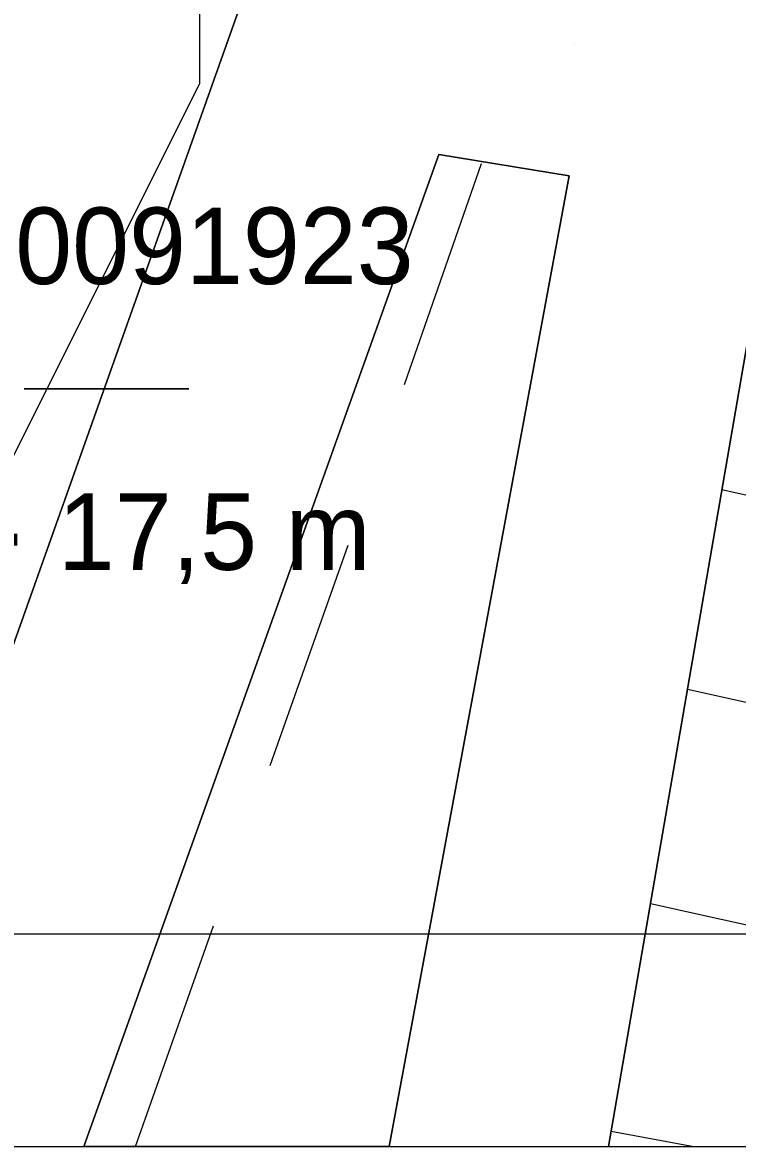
# Model space of a CAD drawing. Header units: metres. Extents: x 0 to 105485, y 0 to 425721.
# Drawn here: x 104675.42 to 104683.83, y 425150 to 425163.22 of the extents above; entities that cross this region are included whole.
import ezdxf
from ezdxf.enums import TextEntityAlignment as Align

# ---------------------------------------------------------------- set-up
doc = ezdxf.new("R2010")
doc.units = ezdxf.units.M
doc.header["$MEASUREMENT"] = 0
doc.linetypes.add('KG-PERCEEL-SO', pattern=[19, 5.5, -4, 5.5, -4])
for name, color, linetype, lineweight in [('B-XX-GK-KADEMUUR-G', 150, 'Continuous', 18), ('B-XX-GR-BEPLANTING_CULTUUR_VASTE PLANTENVAK-G', 90, 'Continuous', 18), ('B-XX-IE-MEUBILAIR_WATERWEGMEUBILAIR-G', 150, 'Continuous', 18), ('B-XX-KG-GRENS_PERCEEL-G', 150, 'KG-PERCEEL-SO', 18), ('B-XX-MO-ONDERZOEK_SONDERING-G', 90, 'Continuous', 18), ('B-XX-MO-ONDERZOEK_SONDERING-T', 90, 'Continuous', 18), ('B-XX-OG-GRENS-G', 7, 'Continuous', 18), ('B-XX-OG-WATER_HAVEN-G', 170, 'Continuous', 18), ('B-XX-VH-OPENVERHARDING-G', 90, 'Continuous', 18), ('B-XX-VW-MARKERING-G', 7, 'Continuous', 18)]:
    doc.layers.add(name, color=color, linetype=linetype, lineweight=lineweight)

msp = doc.modelspace()

# ---------------------------------------------------------------- linework, layer by layer
at = {"layer": 'B-XX-GK-KADEMUUR-G', "ltscale": 0.5}
for points in [[(104656.653, 425237.635), (104645.067, 425225.027), (104633.832, 425212.744), (104630.988, 425209.689), (104630, 425208.5948814815), (104630, 425207.8947823307), (104655.534, 425235.724), (104669.156, 425226.719), (104683.563, 425217.04), (104694.868, 425209.36), (104693.117, 425204.476), (104685.019, 425181.946), (104684.636, 425182.153), (104673.2141853874, 425150), (104682.3119472458, 425150), (104686.323, 425173.241), (104687.603, 425180.661), (104686.578, 425181.02), (104695.148, 425204.934), (104695.964, 425207.146), (104696.101, 425207.506), (104697.258, 425210.559), (104683.724, 425219.219), (104669.77, 425228.608)], [(104676.141261194, 425150), (104676.421, 425150.777), (104680.315, 425161.663), (104681.848, 425161.411), (104680.731, 425155.384), (104679.7309729128, 425150)]]:
    msp.add_lwpolyline(points, close=True, dxfattribs=at)
at = {"layer": 'B-XX-GR-BEPLANTING_CULTUUR_VASTE PLANTENVAK-G', "ltscale": 0.5}
msp.add_lwpolyline([(104679.7309729128, 425150), (104680.731, 425155.384), (104681.848, 425161.411), (104680.315, 425161.663), (104676.421, 425150.777), (104676.141261194, 425150)], close=True, dxfattribs=at)
at = {"layer": 'B-XX-IE-MEUBILAIR_WATERWEGMEUBILAIR-G', "color": 0, "true_color": 0x604a38}
msp.add_polyline3d([(104681.916, 425162.953, 2.112305397754129), (104681.916, 425162.953, 3.612305397754129)], dxfattribs=at)
at = {"layer": 'B-XX-KG-GRENS_PERCEEL-G', "ltscale": 0.5, "flags": 128}
msp.add_lwpolyline([(104676.7504316066, 425150), (104679.654, 425158.217), (104683.215, 425168.453), (104687.57, 425180.675)], dxfattribs=at)
at = {"layer": 'B-XX-MO-ONDERZOEK_SONDERING-G', "color": 0, "true_color": 0xd62828}
msp.add_polyline3d([(104675.673, 425158.91, -5.26), (104675.753, 425158.91, -5.279999999999999), (104675.772, 425158.91, -5.3), (104675.519, 425158.91, -5.32), (104675.444, 425158.91, -5.34), (104675.445, 425158.91, -5.359999999999999), (104675.444, 425158.91, -5.38), (104675.442, 425158.91, -5.4), (104675.441, 425158.91, -5.42), (104675.443, 425158.91, -5.44), (104675.446, 425158.91, -5.46), (104675.448, 425158.91, -5.48), (104675.448, 425158.91, -5.5), (104675.452, 425158.91, -5.52), (104675.454, 425158.91, -5.54), (104675.453, 425158.91, -5.56), (104675.448, 425158.91, -5.58), (104675.446, 425158.91, -5.6), (104675.4473, 425158.91, -5.62), (104675.4486, 425158.91, -5.640000000000001), (104675.45, 425158.91, -5.66), (104675.45, 425158.91, -5.68), (104675.449, 425158.91, -5.7), (104675.45, 425158.91, -5.720000000000001), (104675.45, 425158.91, -5.74), (104675.451, 425158.91, -5.76), (104675.452, 425158.91, -5.779999999999999), (104675.45, 425158.91, -5.8), (104675.446, 425158.91, -5.82), (104675.441, 425158.91, -5.84), (104675.44, 425158.91, -5.859999999999999), (104675.439, 425158.91, -5.88), (104675.442, 425158.91, -5.9), (104675.446, 425158.91, -5.92), (104675.446, 425158.91, -5.94), (104675.441, 425158.91, -5.96), (104675.441, 425158.91, -5.98), (104675.441, 425158.91, -6), (104675.442, 425158.91, -6.02), (104675.443, 425158.91, -6.04), (104675.444, 425158.91, -6.06), (104675.444, 425158.91, -6.08), (104675.445, 425158.91, -6.1), (104675.446, 425158.91, -6.12), (104675.449, 425158.91, -6.140000000000001), (104675.45, 425158.91, -6.16), (104675.45, 425158.91, -6.18), (104675.448, 425158.91, -6.2), (104675.448, 425158.91, -6.220000000000001), (104675.449, 425158.91, -6.24), (104675.449, 425158.91, -6.26), (104675.45, 425158.91, -6.279999999999999), (104675.449, 425158.91, -6.3), (104675.45, 425158.91, -6.32), (104675.449, 425158.91, -6.34), (104675.446, 425158.91, -6.359999999999999), (104675.446, 425158.91, -6.379), (104675.445, 425158.91, -6.399), (104675.445, 425158.91, -6.419), (104675.444, 425158.91, -6.439), (104675.444, 425158.91, -6.459), (104675.445, 425158.91, -6.479), (104675.444, 425158.91, -6.499000000000001), (104675.444, 425158.91, -6.519), (104675.444, 425158.91, -6.539), (104675.444, 425158.91, -6.559), (104675.446, 425158.91, -6.579000000000001), (104675.448, 425158.91, -6.599), (104675.449, 425158.91, -6.619), (104675.4493, 425158.91, -6.638999999999999), (104675.4496, 425158.91, -6.659), (104675.45, 425158.91, -6.679), (104675.451, 425158.91, -6.699), (104675.452, 425158.91, -6.718999999999999), (104675.453, 425158.91, -6.739), (104675.458, 425158.91, -6.759), (104675.531, 425158.91, -6.779), (104675.606, 425158.91, -6.798999999999999), (104675.727, 425158.91, -6.819), (104675.773, 425158.91, -6.839), (104675.784, 425158.91, -6.859), (104675.794, 425158.91, -6.879), (104675.802, 425158.91, -6.899), (104675.809, 425158.91, -6.919), (104675.82, 425158.91, -6.939), (104675.83, 425158.91, -6.959), (104675.832, 425158.91, -6.979), (104675.838, 425158.91, -6.999000000000001), (104675.852, 425158.91, -7.019), (104675.858, 425158.91, -7.039), (104675.865, 425158.91, -7.059), (104675.874, 425158.91, -7.079), (104675.882, 425158.91, -7.099), (104675.893, 425158.91, -7.119), (104675.899, 425158.91, -7.139), (104675.901, 425158.91, -7.159), (104675.902, 425158.91, -7.179), (104675.893, 425158.91, -7.199), (104675.882, 425158.91, -7.219), (104675.868, 425158.91, -7.239), (104675.867, 425158.91, -7.259), (104675.875, 425158.91, -7.279), (104675.883, 425158.91, -7.299), (104675.884, 425158.91, -7.319), (104675.885, 425158.91, -7.339), (104675.891, 425158.91, -7.359), (104675.913, 425158.91, -7.379), (104675.925, 425158.91, -7.399), (104675.932, 425158.91, -7.419), (104675.938, 425158.91, -7.439), (104675.928, 425158.91, -7.459), (104675.92, 425158.91, -7.479), (104675.919, 425158.91, -7.499), (104675.923, 425158.91, -7.519), (104675.904, 425158.91, -7.539), (104675.871, 425158.91, -7.559), (104675.854, 425158.91, -7.579), (104675.825, 425158.91, -7.599), (104675.803, 425158.91, -7.619), (104675.776, 425158.91, -7.639), (104675.753, 425158.91, -7.659), (104675.702, 425158.91, -7.679), (104675.68, 425158.91, -7.699), (104675.653, 425158.91, -7.719), (104675.647, 425158.91, -7.739), (104675.653, 425158.91, -7.759), (104675.682, 425158.91, -7.779), (104675.703, 425158.91, -7.799), (104675.704, 425158.91, -7.819), (104675.722, 425158.91, -7.839), (104675.779, 425158.91, -7.859), (104675.815, 425158.91, -7.879), (104675.858, 425158.91, -7.899), (104675.875, 425158.91, -7.919), (104675.882, 425158.91, -7.939), (104675.875, 425158.91, -7.959), (104675.854, 425158.91, -7.979), (104675.846, 425158.91, -7.999), (104675.838, 425158.91, -8.019), (104675.854, 425158.91, -8.039), (104675.863, 425158.91, -8.059000000000001), (104675.869, 425158.91, -8.079), (104675.883, 425158.91, -8.099), (104675.89, 425158.91, -8.119), (104675.926, 425158.91, -8.139), (104675.951, 425158.91, -8.158999999999999), (104675.963, 425158.91, -8.179), (104675.965, 425158.91, -8.199), (104675.956, 425158.91, -8.219000000000001), (104675.95, 425158.91, -8.239), (104675.924, 425158.91, -8.259), (104675.902, 425158.91, -8.279), (104675.896, 425158.91, -8.299), (104675.876, 425158.91, -8.318999999999999), (104675.851, 425158.91, -8.339), (104675.841, 425158.91, -8.359), (104675.8, 425158.91, -8.379), (104675.769, 425158.91, -8.399000000000001), (104675.751, 425158.91, -8.419), (104675.74, 425158.91, -8.439), (104675.723, 425158.91, -8.459), (104675.713, 425158.91, -8.479), (104675.728, 425158.91, -8.498999999999999), (104675.791, 425158.91, -8.519), (104675.826, 425158.91, -8.539), (104675.822, 425158.91, -8.559000000000001), (104675.81, 425158.91, -8.579), (104675.787, 425158.91, -8.599), (104675.769, 425158.91, -8.619), (104675.758, 425158.91, -8.639), (104675.7643, 425158.91, -8.658999999999999), (104675.7706, 425158.91, -8.679), (104675.777, 425158.91, -8.699), (104675.783, 425158.91, -8.719000000000001), (104675.783, 425158.91, -8.739), (104675.78, 425158.91, -8.759), (104675.771, 425158.91, -8.779), (104675.763, 425158.91, -8.799), (104675.757, 425158.91, -8.818999999999999), (104675.751, 425158.91, -8.839), (104675.745, 425158.91, -8.859), (104675.833, 425158.91, -8.879), (104675.934, 425158.91, -8.899000000000001), (104675.966, 425158.91, -8.919), (104675.988, 425158.91, -8.939), (104675.997, 425158.91, -8.959), (104676.002, 425158.91, -8.979), (104676.012, 425158.91, -8.998999999999999), (104676.024, 425158.91, -9.019), (104676.028, 425158.91, -9.039), (104676.037, 425158.91, -9.059000000000001), (104676.036, 425158.91, -9.079), (104676.028, 425158.91, -9.099), (104676.002, 425158.91, -9.119), (104675.962, 425158.91, -9.139), (104675.939, 425158.91, -9.158999999999999), (104675.886, 425158.91, -9.179), (104675.84, 425158.91, -9.199), (104675.827, 425158.91, -9.219000000000001), (104675.815, 425158.91, -9.239), (104675.85, 425158.91, -9.259), (104675.875, 425158.91, -9.279), (104675.903, 425158.91, -9.299), (104675.897, 425158.91, -9.318999999999999), (104675.894, 425158.91, -9.339), (104675.89, 425158.91, -9.359), (104675.886, 425158.91, -9.379), (104675.885, 425158.91, -9.399000000000001), (104675.888, 425158.91, -9.419), (104675.895, 425158.91, -9.439), (104675.906, 425158.91, -9.459), (104675.916, 425158.91, -9.479), (104675.961, 425158.91, -9.498999999999999), (104676.018, 425158.91, -9.519), (104676.049, 425158.91, -9.539), (104676.051, 425158.91, -9.559000000000001), (104676.045, 425158.91, -9.579), (104676.031, 425158.91, -9.599), (104676.03, 425158.91, -9.619), (104676.027, 425158.91, -9.639), (104676.031, 425158.91, -9.658999999999999), (104676.035, 425158.91, -9.679), (104676.0343, 425158.91, -9.699), (104676.0336, 425158.91, -9.719000000000001), (104676.033, 425158.91, -9.739), (104676.038, 425158.91, -9.759), (104676.035, 425158.91, -9.779), (104676.026, 425158.91, -9.799), (104676.01, 425158.91, -9.818999999999999), (104676.006, 425158.91, -9.839), (104676.005, 425158.91, -9.859), (104675.979, 425158.91, -9.879), (104675.955, 425158.91, -9.899000000000001), (104675.943, 425158.91, -9.919), (104675.927, 425158.91, -9.939), (104675.909, 425158.91, -9.959), (104675.893, 425158.91, -9.979), (104675.859, 425158.91, -9.998999999999999), (104675.826, 425158.91, -10.019), (104675.811, 425158.91, -10.039), (104675.792, 425158.91, -10.059), (104675.79, 425158.91, -10.079), (104675.79, 425158.91, -10.099), (104675.803, 425158.91, -10.119), (104675.843, 425158.91, -10.139), (104675.861, 425158.91, -10.159), (104675.886, 425158.91, -10.179), (104675.89, 425158.91, -10.199), (104675.893, 425158.91, -10.219), (104675.908, 425158.91, -10.239), (104675.916, 425158.91, -10.259), (104675.924, 425158.91, -10.279), (104675.939, 425158.91, -10.299), (104675.931, 425158.91, -10.319), (104675.922, 425158.91, -10.339), (104675.902, 425158.91, -10.359), (104675.894, 425158.91, -10.379), (104675.888, 425158.91, -10.399), (104675.887, 425158.91, -10.419), (104675.864, 425158.91, -10.439), (104675.849, 425158.91, -10.459), (104675.85, 425158.91, -10.479), (104675.892, 425158.91, -10.499), (104675.956, 425158.91, -10.519), (104675.996, 425158.91, -10.539), (104676.041, 425158.91, -10.559), (104676.049, 425158.91, -10.579), (104676.049, 425158.91, -10.599), (104676.072, 425158.91, -10.619), (104676.099, 425158.91, -10.639), (104676.117, 425158.91, -10.659), (104676.131, 425158.91, -10.679), (104676.154, 425158.91, -10.699), (104676.1496, 425158.91, -10.719), (104676.1453, 425158.91, -10.739), (104676.141, 425158.91, -10.759), (104676.127, 425158.91, -10.779), (104676.101, 425158.91, -10.799), (104676.078, 425158.91, -10.819), (104676.057, 425158.91, -10.839), (104676.058, 425158.91, -10.859), (104676.068, 425158.91, -10.879), (104676.097, 425158.91, -10.899), (104676.129, 425158.91, -10.919), (104676.15, 425158.91, -10.939), (104676.196, 425158.91, -10.959), (104676.203, 425158.91, -10.979), (104676.213, 425158.91, -10.999), (104676.208, 425158.91, -11.019), (104676.194, 425158.91, -11.039), (104676.193, 425158.91, -11.059), (104676.196, 425158.91, -11.079), (104676.214, 425158.91, -11.099), (104676.231, 425158.91, -11.119), (104676.247, 425158.91, -11.139), (104676.251, 425158.91, -11.159), (104676.253, 425158.91, -11.179), (104676.251, 425158.91, -11.199), (104676.245, 425158.91, -11.219), (104676.239, 425158.91, -11.239), (104676.235, 425158.91, -11.259), (104676.218, 425158.91, -11.279), (104676.184, 425158.91, -11.299), (104676.174, 425158.91, -11.319), (104676.13, 425158.91, -11.339), (104676.072, 425158.91, -11.359), (104676.044, 425158.91, -11.379), (104676.007, 425158.91, -11.399), (104675.977, 425158.91, -11.419), (104675.968, 425158.91, -11.439), (104675.945, 425158.91, -11.459), (104675.904, 425158.91, -11.479), (104675.848, 425158.91, -11.499), (104675.81, 425158.91, -11.519), (104675.756, 425158.91, -11.539), (104675.7446, 425158.91, -11.559), (104675.7333, 425158.91, -11.579), (104675.722, 425158.91, -11.599), (104675.754, 425158.91, -11.619), (104675.783, 425158.91, -11.639), (104675.805, 425158.91, -11.659), (104675.839, 425158.91, -11.679), (104675.861, 425158.91, -11.699), (104675.8783, 425158.91, -11.719), (104675.8956, 425158.91, -11.739), (104675.913, 425158.91, -11.759), (104675.964, 425158.91, -11.779), (104676.018, 425158.91, -11.799), (104676.06, 425158.91, -11.819), (104676.082, 425158.91, -11.839), (104676.141, 425158.91, -11.859), (104676.194, 425158.91, -11.879), (104676.214, 425158.91, -11.899), (104676.261, 425158.91, -11.919), (104676.292, 425158.91, -11.939), (104676.302, 425158.91, -11.959), (104676.315, 425158.91, -11.979), (104676.329, 425158.91, -11.999), (104676.34, 425158.91, -12.019), (104676.376, 425158.91, -12.039), (104676.394, 425158.91, -12.059), (104676.399, 425158.91, -12.079), (104676.38, 425158.91, -12.099), (104676.353, 425158.91, -12.119), (104676.343, 425158.91, -12.139), (104676.327, 425158.91, -12.159), (104676.309, 425158.91, -12.179), (104676.294, 425158.91, -12.199), (104676.268, 425158.91, -12.219), (104676.242, 425158.91, -12.239), (104676.21, 425158.91, -12.259), (104676.191, 425158.91, -12.279), (104676.141, 425158.91, -12.299), (104676.074, 425158.91, -12.319), (104676.046, 425158.91, -12.339), (104676.01, 425158.91, -12.359), (104676.004, 425158.91, -12.379), (104676.008, 425158.91, -12.399), (104676.022, 425158.91, -12.419), (104676.05, 425158.91, -12.439), (104676.088, 425158.91, -12.459), (104676.108, 425158.91, -12.479), (104676.14, 425158.91, -12.499), (104676.176, 425158.91, -12.519), (104676.192, 425158.91, -12.539), (104676.212, 425158.91, -12.559), (104676.218, 425158.91, -12.579), (104676.213, 425158.91, -12.599), (104676.208, 425158.91, -12.619), (104676.195, 425158.91, -12.639), (104676.188, 425158.91, -12.659), (104676.183, 425158.91, -12.679), (104676.179, 425158.91, -12.699), (104676.164, 425158.91, -12.719), (104676.153, 425158.91, -12.739), (104676.142, 425158.91, -12.759), (104676.131, 425158.91, -12.779), (104676.128, 425158.91, -12.799), (104676.107, 425158.91, -12.819), (104676.08, 425158.91, -12.839), (104676.055, 425158.91, -12.859), (104675.996, 425158.91, -12.879), (104675.94, 425158.91, -12.899), (104675.921, 425158.91, -12.919), (104675.865, 425158.91, -12.939), (104675.82, 425158.91, -12.959), (104675.803, 425158.91, -12.979), (104675.778, 425158.91, -12.999), (104675.769, 425158.91, -13.019), (104675.774, 425158.91, -13.039), (104675.809, 425158.91, -13.059), (104675.827, 425158.91, -13.079), (104675.817, 425158.91, -13.099), (104675.778, 425158.91, -13.119), (104675.722, 425158.91, -13.139), (104675.696, 425158.91, -13.159), (104675.66, 425158.91, -13.179), (104675.65, 425158.91, -13.199), (104675.644, 425158.91, -13.219), (104675.614, 425158.91, -13.239), (104675.585, 425158.91, -13.259), (104675.5813, 425158.91, -13.279), (104675.5776, 425158.91, -13.299), (104675.574, 425158.91, -13.319), (104675.591, 425158.91, -13.339), (104675.606, 425158.91, -13.359), (104675.628, 425158.91, -13.379), (104675.64, 425158.91, -13.399), (104675.665, 425158.91, -13.419), (104675.678, 425158.91, -13.439), (104675.699, 425158.91, -13.459), (104675.779, 425158.91, -13.479), (104675.859, 425158.91, -13.499), (104675.889, 425158.91, -13.519), (104675.922, 425158.91, -13.539), (104675.945, 425158.91, -13.559), (104675.957, 425158.91, -13.579), (104675.978, 425158.91, -13.599), (104675.994, 425158.91, -13.619), (104676.001, 425158.91, -13.639), (104676.015, 425158.91, -13.659), (104676.022, 425158.91, -13.679), (104676.025, 425158.91, -13.699), (104676.0106, 425158.91, -13.719), (104675.9963, 425158.91, -13.739), (104675.982, 425158.91, -13.759), (104675.97, 425158.91, -13.779), (104675.931, 425158.91, -13.799), (104675.911, 425158.91, -13.819), (104675.874, 425158.91, -13.839), (104675.83, 425158.91, -13.859), (104675.788, 425158.91, -13.879), (104675.671, 425158.91, -13.899), (104675.583, 425158.91, -13.919), (104675.5786, 425158.91, -13.939), (104675.5743, 425158.91, -13.959), (104675.57, 425158.91, -13.979), (104675.626, 425158.91, -13.999), (104675.812, 425158.91, -14.019), (104675.987, 425158.91, -14.039), (104676.026, 425158.91, -14.059), (104676.053, 425158.91, -14.079), (104676.063, 425158.91, -14.099), (104676.064, 425158.91, -14.119), (104676.062, 425158.91, -14.139), (104676.057, 425158.91, -14.159), (104676.038, 425158.91, -14.179), (104676.045, 425158.91, -14.199), (104676.068, 425158.91, -14.219), (104676.13, 425158.91, -14.239), (104676.166, 425158.91, -14.259), (104676.179, 425158.91, -14.279), (104676.221, 425158.91, -14.299), (104676.278, 425158.91, -14.319), (104676.315, 425158.91, -14.339), (104676.394, 425158.91, -14.359), (104676.475, 425158.91, -14.379), (104676.509, 425158.91, -14.399), (104676.552, 425158.91, -14.419), (104676.581, 425158.91, -14.439), (104676.59, 425158.91, -14.459), (104676.609, 425158.91, -14.479), (104676.643, 425158.91, -14.499), (104676.654, 425158.91, -14.519), (104676.657, 425158.91, -14.539), (104676.623, 425158.91, -14.559), (104676.597, 425158.91, -14.579), (104676.589, 425158.91, -14.599), (104676.55, 425158.91, -14.619), (104676.526, 425158.91, -14.639), (104676.51, 425158.91, -14.659), (104676.505, 425158.91, -14.679), (104676.502, 425158.91, -14.699), (104676.509, 425158.91, -14.719), (104676.541, 425158.91, -14.739), (104676.5763, 425158.91, -14.759), (104676.6117, 425158.91, -14.779), (104676.647, 425158.91, -14.799), (104676.692, 425158.91, -14.819), (104676.796, 425158.91, -14.839), (104676.962, 425158.91, -14.859), (104677.093, 425158.91, -14.879), (104677.15, 425158.91, -14.899), (104677.234, 425158.91, -14.919), (104677.289, 425158.91, -14.939), (104677.356, 425158.91, -14.959), (104677.374, 425158.91, -14.979), (104677.368, 425158.91, -14.999), (104677.285, 425158.91, -15.019), (104677.21, 425158.91, -15.039), (104677.202, 425158.91, -15.059), (104677.215, 425158.91, -15.079), (104677.19, 425158.91, -15.099), (104677.132, 425158.91, -15.119), (104677.081, 425158.91, -15.139), (104677.016, 425158.91, -15.159), (104676.963, 425158.91, -15.179), (104676.936, 425158.91, -15.199), (104676.872, 425158.91, -15.219), (104676.786, 425158.91, -15.239), (104676.74, 425158.91, -15.259), (104676.73, 425158.91, -15.279), (104676.702, 425158.91, -15.299), (104676.692, 425158.91, -15.319), (104676.73, 425158.91, -15.339), (104676.764, 425158.91, -15.359), (104676.802, 425158.91, -15.379), (104676.78, 425158.91, -15.399), (104676.726, 425158.91, -15.419), (104676.693, 425158.91, -15.439), (104676.603, 425158.91, -15.459), (104676.564, 425158.91, -15.479), (104676.564, 425158.91, -15.499), (104676.573, 425158.91, -15.519), (104676.577, 425158.91, -15.539), (104676.561, 425158.91, -15.559), (104676.53, 425158.91, -15.579), (104676.521, 425158.91, -15.599), (104676.519, 425158.91, -15.619), (104676.526, 425158.91, -15.639), (104676.52, 425158.91, -15.659), (104676.535, 425158.91, -15.679), (104676.553, 425158.91, -15.699), (104676.595, 425158.91, -15.719), (104676.575, 425158.91, -15.739), (104676.547, 425158.91, -15.759), (104676.5383, 425158.91, -15.779), (104676.5297, 425158.91, -15.799), (104676.521, 425158.91, -15.819), (104676.54, 425158.91, -15.839), (104676.582, 425158.91, -15.859), (104676.646, 425158.91, -15.879), (104676.69, 425158.91, -15.899), (104676.765, 425158.91, -15.919), (104676.814, 425158.91, -15.939), (104676.826, 425158.91, -15.959), (104676.816, 425158.91, -15.979), (104676.769, 425158.91, -15.999), (104676.749, 425158.91, -16.019), (104676.745, 425158.91, -16.039), (104676.745, 425158.91, -16.059), (104676.758, 425158.91, -16.079), (104676.737, 425158.91, -16.099), (104676.728, 425158.91, -16.119), (104676.73, 425158.91, -16.139), (104676.755, 425158.91, -16.159), (104676.779, 425158.91, -16.179), (104676.783, 425158.91, -16.199), (104676.773, 425158.91, -16.219), (104676.701, 425158.91, -16.239), (104676.656, 425158.91, -16.259), (104676.605, 425158.91, -16.279), (104676.609, 425158.91, -16.299), (104676.661, 425158.91, -16.319), (104676.693, 425158.91, -16.339), (104676.735, 425158.91, -16.359), (104676.808, 425158.91, -16.379), (104676.843, 425158.91, -16.399), (104676.853, 425158.91, -16.419), (104676.794, 425158.91, -16.439), (104676.738, 425158.91, -16.459), (104676.702, 425158.91, -16.479), (104676.596, 425158.91, -16.499), (104676.488, 425158.91, -16.519), (104676.425, 425158.91, -16.539), (104676.384, 425158.91, -16.559), (104676.331, 425158.91, -16.579), (104676.294, 425158.91, -16.599), (104676.276, 425158.91, -16.619), (104676.251, 425158.91, -16.639), (104676.245, 425158.91, -16.659), (104676.235, 425158.91, -16.679), (104676.235, 425158.91, -16.699), (104676.246, 425158.91, -16.719), (104676.271, 425158.91, -16.739), (104676.289, 425158.91, -16.759), (104676.254, 425158.91, -16.779), (104676.276, 425158.91, -16.799), (104676.282, 425158.91, -16.819), (104676.281, 425158.91, -16.839), (104676.269, 425158.91, -16.859), (104676.253, 425158.91, -16.879), (104676.221, 425158.91, -16.899), (104676.17, 425158.91, -16.919), (104676.139, 425158.91, -16.939), (104676.082, 425158.91, -16.959), (104676.039, 425158.91, -16.979), (104676.019, 425158.91, -16.999), (104675.99, 425158.91, -17.019), (104675.97, 425158.91, -17.038), (104675.969, 425158.91, -17.058), (104675.978, 425158.91, -17.078), (104675.98, 425158.91, -17.098), (104675.981, 425158.91, -17.118), (104675.99, 425158.91, -17.138), (104676.02, 425158.91, -17.158), (104676.04, 425158.91, -17.178), (104676.094, 425158.91, -17.198), (104676.205, 425158.91, -17.218), (104676.28, 425158.91, -17.238), (104676.453, 425158.91, -17.258), (104676.644, 425158.91, -17.278), (104676.702, 425158.91, -17.298), (104676.796, 425158.91, -17.318), (104676.885, 425158.91, -17.338), (104676.937, 425158.91, -17.358), (104676.961, 425158.91, -17.378), (104676.954, 425158.91, -17.398), (104676.92, 425158.91, -17.418), (104676.882, 425158.91, -17.438), (104676.782, 425158.91, -17.458), (104676.638, 425158.91, -17.478), (104676.568, 425158.91, -17.498), (104676.471, 425158.91, -17.518), (104676.4, 425158.91, -17.538), (104676.347, 425158.91, -17.558), (104676.329, 425158.91, -17.578), (104676.301, 425158.91, -17.598), (104676.295, 425158.91, -17.618), (104676.286, 425158.91, -17.638), (104676.272, 425158.91, -17.658), (104676.269, 425158.91, -17.678), (104676.275, 425158.91, -17.698), (104676.279, 425158.91, -17.718), (104676.281, 425158.91, -17.738), (104676.284, 425158.91, -17.758), (104676.294, 425158.91, -17.778), (104676.285, 425158.91, -17.798), (104676.298, 425158.91, -17.818), (104676.305, 425158.91, -17.838), (104676.313, 425158.91, -17.858), (104676.32, 425158.91, -17.878), (104676.337, 425158.91, -17.898), (104676.366, 425158.91, -17.918), (104676.386, 425158.91, -17.938), (104676.455, 425158.91, -17.958), (104676.551, 425158.91, -17.978), (104676.592, 425158.91, -17.998), (104676.673, 425158.91, -18.018), (104676.745, 425158.91, -18.038), (104676.784, 425158.91, -18.058), (104676.835, 425158.91, -18.078), (104676.868, 425158.91, -18.098), (104676.869, 425158.91, -18.118), (104676.86, 425158.91, -18.138), (104676.859, 425158.91, -18.158), (104676.862, 425158.91, -18.178), (104676.861, 425158.91, -18.198), (104676.847, 425158.91, -18.218), (104676.813, 425158.91, -18.238), (104676.808, 425158.91, -18.258), (104676.858, 425158.91, -18.278), (104676.936, 425158.91, -18.298), (104676.959, 425158.91, -18.318), (104676.927, 425158.91, -18.338), (104676.836, 425158.91, -18.358), (104676.789, 425158.91, -18.378), (104676.66, 425158.91, -18.398), (104676.583, 425158.91, -18.418), (104676.558, 425158.91, -18.438), (104676.526, 425158.91, -18.458), (104676.515, 425158.91, -18.478), (104676.509, 425158.91, -18.498), (104676.507, 425158.91, -18.518), (104676.514, 425158.91, -18.538), (104676.526, 425158.91, -18.558), (104676.557, 425158.91, -18.578), (104676.575, 425158.91, -18.598), (104676.629, 425158.91, -18.618), (104676.711, 425158.91, -18.638), (104676.866, 425158.91, -18.658), (104676.956, 425158.91, -18.678), (104677.129, 425158.91, -18.698), (104677.262, 425158.91, -18.718), (104677.332, 425158.91, -18.738), (104677.338, 425158.91, -18.758), (104677.331, 425158.91, -18.778), (104677.212, 425158.91, -18.798), (104677.226, 425158.91, -18.818), (104677.107, 425158.91, -18.838), (104676.876, 425158.91, -18.858), (104676.728, 425158.91, -18.878), (104676.512, 425158.91, -18.898), (104676.246, 425158.91, -18.918), (104676.083, 425158.91, -18.938), (104675.88, 425158.91, -18.958), (104675.795, 425158.91, -18.978), (104675.773, 425158.91, -18.998), (104675.708, 425158.91, -19.018), (104675.66, 425158.91, -19.038), (104675.651, 425158.91, -19.058), (104675.643, 425158.91, -19.078), (104675.6376, 425158.91, -19.098), (104675.6323, 425158.91, -19.118), (104675.627, 425158.91, -19.138), (104675.647, 425158.91, -19.158), (104675.664, 425158.91, -19.178), (104675.688, 425158.91, -19.198), (104675.682, 425158.91, -19.218), (104675.688, 425158.91, -19.238), (104675.692, 425158.91, -19.258), (104675.704, 425158.91, -19.278), (104675.716, 425158.91, -19.298), (104675.728, 425158.91, -19.318), (104675.811, 425158.91, -19.338), (104675.844, 425158.91, -19.358), (104675.857, 425158.91, -19.378), (104675.839, 425158.91, -19.398), (104675.834, 425158.91, -19.418), (104675.836, 425158.91, -19.438), (104675.865, 425158.91, -19.458), (104675.885, 425158.91, -19.478), (104675.896, 425158.91, -19.498), (104675.913, 425158.91, -19.518), (104675.919, 425158.91, -19.538), (104675.924, 425158.91, -19.558), (104675.915, 425158.91, -19.578), (104675.909, 425158.91, -19.598), (104675.899, 425158.91, -19.618), (104675.881, 425158.91, -19.638), (104675.865, 425158.91, -19.658), (104675.849, 425158.91, -19.678), (104675.833, 425158.91, -19.698), (104675.844, 425158.91, -19.718), (104675.843, 425158.91, -19.738), (104675.843, 425158.91, -19.758), (104675.837, 425158.91, -19.778), (104675.944, 425158.91, -19.798), (104675.9, 425158.91, -19.818), (104675.844, 425158.91, -19.838), (104675.788, 425158.91, -19.858), (104675.772, 425158.91, -19.878), (104675.781, 425158.91, -19.898), (104675.827, 425158.91, -19.918), (104675.895, 425158.91, -19.938), (104675.94, 425158.91, -19.958), (104676.055, 425158.91, -19.978), (104676.113, 425158.91, -19.998), (104676.101, 425158.91, -20.018), (104676.018, 425158.91, -20.038), (104675.927, 425158.91, -20.057), (104675.886, 425158.91, -20.077), (104675.8753, 425158.91, -20.097), (104675.8646, 425158.91, -20.117), (104675.854, 425158.91, -20.137), (104675.811, 425158.91, -20.157), (104675.756, 425158.91, -20.177), (104675.711, 425158.91, -20.197), (104675.622, 425158.91, -20.217), (104675.576, 425158.91, -20.237), (104675.5753, 425158.91, -20.257), (104675.5746, 425158.91, -20.277), (104675.574, 425158.91, -20.297), (104675.594, 425158.91, -20.317), (104675.614, 425158.91, -20.337), (104675.624, 425158.91, -20.357), (104675.643, 425158.91, -20.377), (104675.685, 425158.91, -20.397), (104675.725, 425158.91, -20.417), (104675.735, 425158.91, -20.437), (104675.754, 425158.91, -20.457), (104675.754, 425158.91, -20.477), (104675.745, 425158.91, -20.497), (104675.8323, 425158.91, -20.517), (104675.9196, 425158.91, -20.537), (104676.007, 425158.91, -20.557), (104676.219, 425158.91, -20.577), (104676.277, 425158.91, -20.597), (104676.273, 425158.91, -20.617), (104676.22, 425158.91, -20.637), (104676.14, 425158.91, -20.657), (104676.077, 425158.91, -20.677), (104676.065, 425158.91, -20.697), (104676.075, 425158.91, -20.717), (104676.066, 425158.91, -20.737), (104676.058, 425158.91, -20.757), (104676.204, 425158.91, -20.777), (104676.309, 425158.91, -20.797), (104676.404, 425158.91, -20.817), (104676.446, 425158.91, -20.837), (104676.429, 425158.91, -20.857), (104676.354, 425158.91, -20.877), (104676.333, 425158.91, -20.897), (104676.305, 425158.91, -20.917), (104676.29, 425158.91, -20.937), (104676.284, 425158.91, -20.957), (104676.251, 425158.91, -20.977), (104676.259, 425158.91, -20.997), (104676.261, 425158.91, -21.017), (104676.239, 425158.91, -21.037), (104676.302, 425158.91, -21.057), (104676.457, 425158.91, -21.077), (104676.505, 425158.91, -21.097), (104676.551, 425158.91, -21.117), (104676.592, 425158.91, -21.137), (104676.621, 425158.91, -21.157), (104676.647, 425158.91, -21.177), (104676.663, 425158.91, -21.197), (104676.594, 425158.91, -21.217), (104676.545, 425158.91, -21.237), (104676.57, 425158.91, -21.257), (104676.575, 425158.91, -21.277), (104676.535, 425158.91, -21.297), (104676.434, 425158.91, -21.317), (104676.37, 425158.91, -21.337), (104676.367, 425158.91, -21.357), (104676.301, 425158.91, -21.377), (104676.135, 425158.91, -21.397), (104676.045, 425158.91, -21.417), (104675.984, 425158.91, -21.437), (104675.9778, 425158.91, -21.457), (104675.9716, 425158.91, -21.477), (104675.9654, 425158.91, -21.497), (104675.972, 425158.91, -21.517), (104675.998, 425158.91, -21.537), (104675.986, 425158.91, -21.557), (104675.962, 425158.91, -21.577), (104676.017, 425158.91, -21.597), (104676.043, 425158.91, -21.617), (104675.999, 425158.91, -21.637), (104675.882, 425158.91, -21.657), (104675.834, 425158.91, -21.677), (104675.763, 425158.91, -21.697), (104675.758, 425158.91, -21.717), (104675.761, 425158.91, -21.737), (104675.777, 425158.91, -21.757), (104675.789, 425158.91, -21.777), (104675.776, 425158.91, -21.797), (104675.741, 425158.91, -21.817), (104675.719, 425158.91, -21.836), (104675.675, 425158.91, -21.856), (104675.66, 425158.91, -21.876), (104675.659, 425158.91, -21.896), (104675.655, 425158.91, -21.916), (104675.652, 425158.91, -21.936), (104675.659, 425158.91, -21.956), (104675.665, 425158.91, -21.976), (104675.679, 425158.91, -21.996), (104675.681, 425158.91, -22.016), (104675.669, 425158.91, -22.036), (104675.644, 425158.91, -22.056), (104675.628, 425158.91, -22.076), (104675.606, 425158.91, -22.096), (104675.6013, 425158.91, -22.116), (104675.5966, 425158.91, -22.136), (104675.592, 425158.91, -22.156), (104675.67, 425158.91, -22.176), (104675.707, 425158.91, -22.196), (104675.776, 425158.91, -22.216), (104675.865, 425158.91, -22.236), (104675.899, 425158.91, -22.256), (104675.905, 425158.91, -22.276), (104675.91, 425158.91, -22.296), (104675.923, 425158.91, -22.316), (104675.97, 425158.91, -22.336), (104675.835, 425158.91, -22.356), (104675.773, 425158.91, -22.376), (104675.7383, 425158.91, -22.396), (104675.7036, 425158.91, -22.416), (104675.7014, 425158.91, -22.436), (104675.6992, 425158.91, -22.456), (104675.697, 425158.91, -22.476), (104675.699, 425158.91, -22.496), (104675.701, 425158.91, -22.516), (104675.703, 425158.91, -22.536), (104675.704, 425158.91, -22.556), (104675.707, 425158.91, -22.576), (104675.675, 425158.91, -22.596), (104675.648, 425158.91, -22.616), (104675.63, 425158.91, -22.636), (104675.6283, 425158.91, -22.656), (104675.6266, 425158.91, -22.676), (104675.625, 425158.91, -22.696), (104675.623, 425158.91, -22.716), (104675.614, 425158.91, -22.736)], dxfattribs=at)
at = {"layer": 'B-XX-OG-GRENS-G'}
msp.add_polyline3d([(104682.5, 425177.5, 1.936619520187378), (104677.5, 425167.5, 2.261439800262451), (104677.5, 425162.5, 0.849334716796875), (104672.5, 425152.5, 2.341000080108643), (104677.5, 425152.5, 2.119077920913696), (104682.5, 425152.5, 2.29336404800415), (104687.5, 425152.5, 2.484968662261963), (104692.5, 425152.5, 2.649059772491455), (104697.5, 425152.5, 2.810608625411987), (104702.5, 425152.5, 2.883797645568848), (104707.5, 425152.5, 2.893266916275024), (104712.5, 425152.5, 3.055022954940796), (104717.5, 425152.5, 3.159191608428955)], dxfattribs=at)
at = {"layer": 'B-XX-OG-WATER_HAVEN-G', "ltscale": 0.5}
msp.add_lwpolyline([(104630, 425150), (104673.2141853874, 425150), (104684.636, 425182.153), (104685.019, 425181.946), (104693.117, 425204.476), (104694.868, 425209.36), (104683.563, 425217.04), (104669.156, 425226.719), (104655.534, 425235.724), (104630, 425207.8947823307)], close=True, dxfattribs=at)
at = {"layer": 'B-XX-VH-OPENVERHARDING-G', "ltscale": 0.5}
msp.add_lwpolyline([(104687.3281652331, 425150), (104687.951, 425153.224), (104689.842, 425163.021), (104691.095, 425169.353), (104691.633, 425171.906), (104686.323, 425173.241), (104682.3119472458, 425150)], close=True, dxfattribs=at)
at = {"layer": 'B-XX-VW-MARKERING-G', "color": 0, "ltscale": 0.5, "true_color": 0x808080}
for points in [[(104683.645, 425157.724, 2.269883339217469), (104686.126, 425157.1725, 2.393985164324969), (104688.607, 425156.621, 2.448879511497875)], [(104683.24, 425155.379, 2.27386078059702), (104685.698, 425154.8325, 2.369774066312711), (104688.156, 425154.286, 2.454943630119383)], [(104685.332, 425152.291, 2.369276211100587), (104682.804, 425152.853, 2.267436894158502)], [(104682.343, 425150.182, 2.266627898737092), (104683.3141343611, 425150, 2.331228793753743)]]:
    msp.add_polyline3d(points, dxfattribs=at)

# ---------------------------------------------------------------- texts
at = {"layer": 'B-XX-MO-ONDERZOEK_SONDERING-T', "color": 10, "lineweight": 18}
for s, p in [('CPT000000091923', (104674.8, 425160.59)), ('mv -3,00 · 17,5 m', (104674.8, 425157.23))]:
    msp.add_text(s, height=0.9, dxfattribs=at).set_placement(p, align=Align.MIDDLE_CENTER)

doc.saveas('drawing.dxf')
